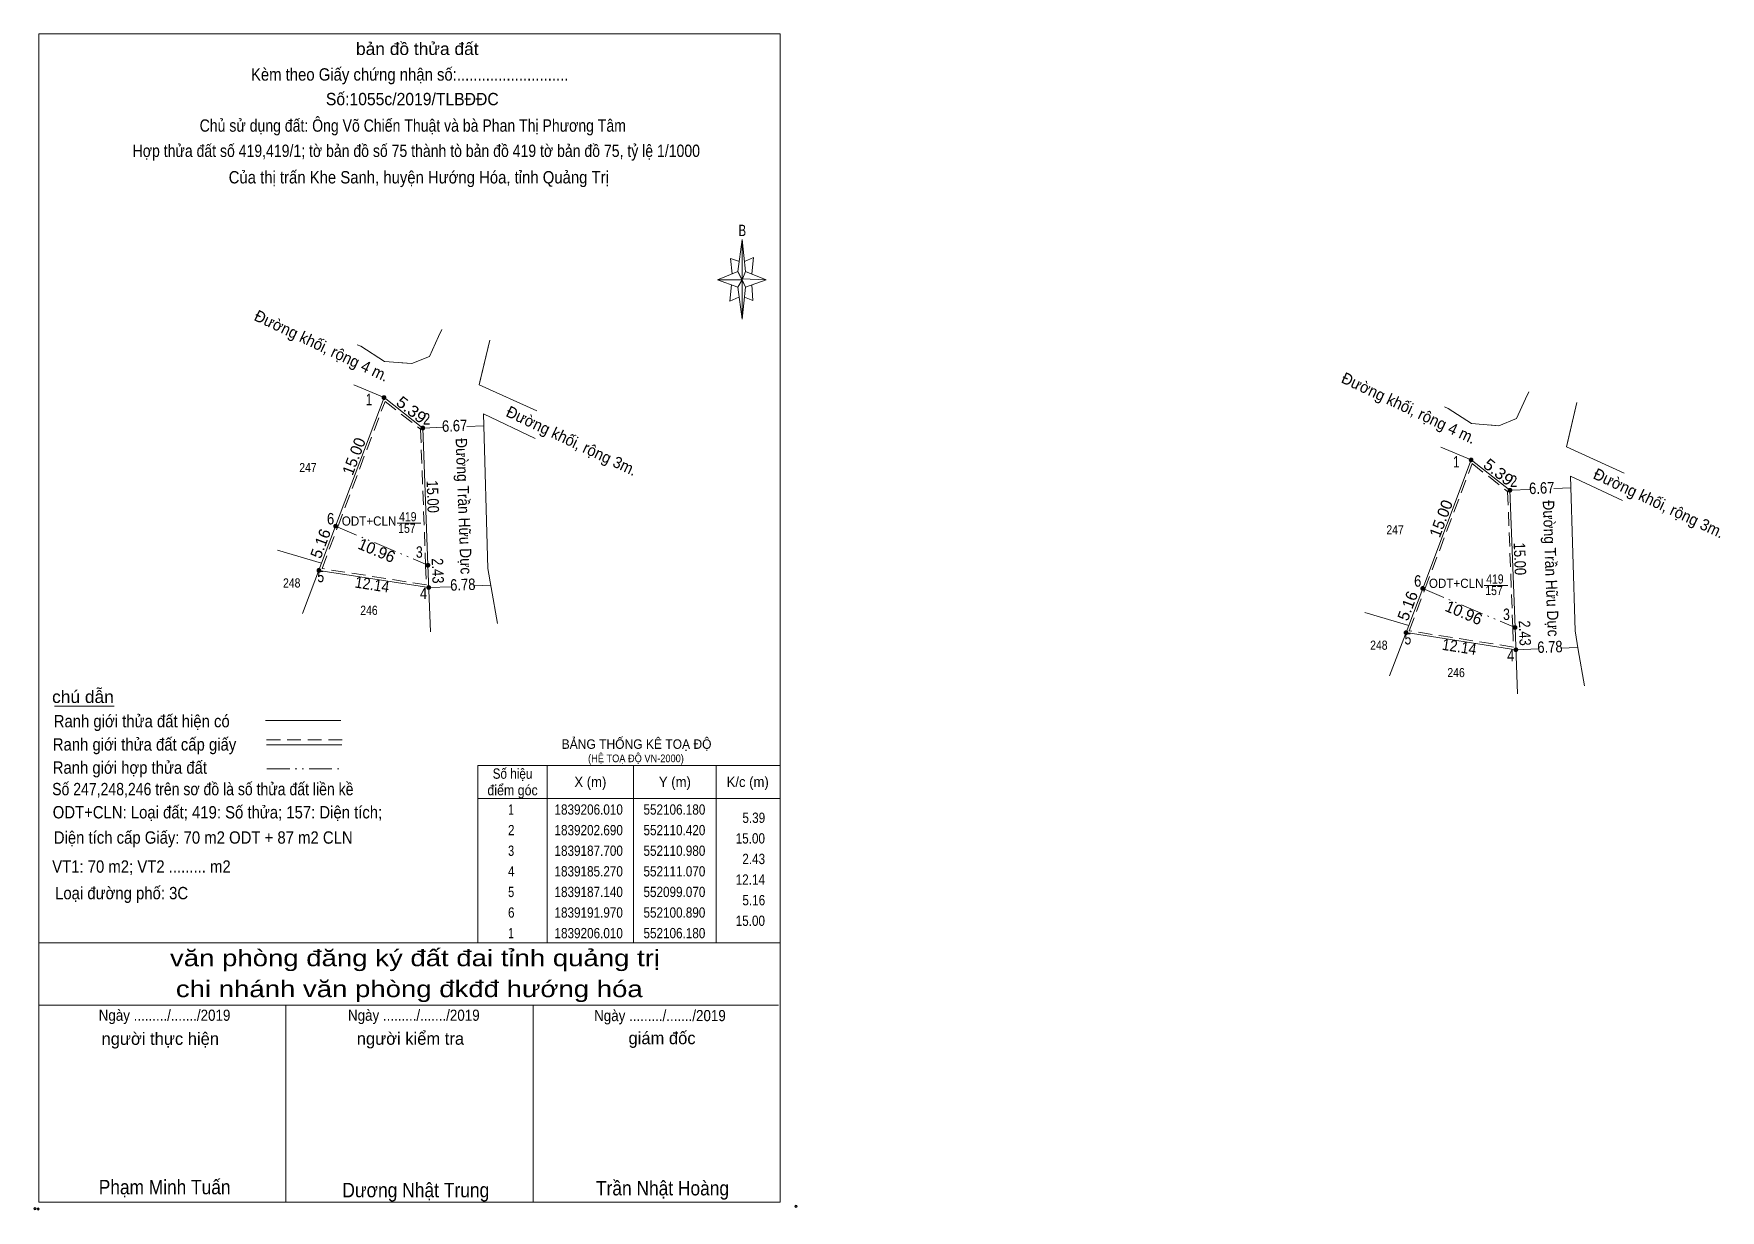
# Model space of a CAD drawing. Header units: metres. Extents: x 551949 to 552133, y 1839124 to 1839253.
import ezdxf
from ezdxf.enums import TextEntityAlignment as Align

# ---------------------------------------------------------------- set-up
doc = ezdxf.new("R2010")
doc.units = ezdxf.units.M
doc.header["$LTSCALE"] = 0.5
doc.header["$PDMODE"] = 32
doc.header["$PDSIZE"] = 0.25
doc.linetypes.add('DASH_DOUBLE_DOT', pattern=[9.2, 5, -1.2, 0.3, -1.2, 0.3, -1.2])
doc.linetypes.add('MEDIUM_DASHED', pattern=[4.5, 3, -1.5])
for name, color, linetype, lineweight in [('1', 7, 'MEDIUM_DASHED', 13), ('10', 7, 'Continuous', 13), ('17', 7, 'Continuous', 13), ('23', 7, 'Continuous', 13), ('28', 7, 'Continuous', 13), ('5', 7, 'Continuous', 13), ('6', 7, 'Continuous', 13), ('61', 7, 'Continuous', 13), ('63', 7, 'MEDIUM_DASHED', 13)]:
    doc.layers.add(name, color=color, linetype=linetype, lineweight=lineweight)
doc.layers.add('13', color=7, linetype='Continuous')

msp = doc.modelspace()

# ---------------------------------------------------------------- hatches: boundary and pattern name
at = {"layer": '63'}
for points in [[(551987.62, 1839212.81, 1), (551987.22, 1839212.81, 1)], [(551991.86, 1839209.49, 1), (551991.46, 1839209.49, 1)], [(552106.38, 1839206.01, 1), (552105.98, 1839206.01, 1)], [(552110.62, 1839202.69, 1), (552110.22, 1839202.69, 1)], [(551982.33, 1839198.77, 1), (551981.93, 1839198.77, 1)], [(551980.51, 1839193.94, 1), (551980.11, 1839193.94, 1)], [(551992.42, 1839194.5, 1), (551992.02, 1839194.5, 1)], [(551992.51, 1839192.07, 1), (551992.11, 1839192.07, 1)], [(552101.09, 1839191.97, 1), (552100.69, 1839191.97, 1)], [(552111.18, 1839187.7, 1), (552110.78, 1839187.7, 1)], [(552099.27, 1839187.14, 1), (552098.87, 1839187.14, 1)], [(552111.27, 1839185.27, 1), (552110.87, 1839185.27, 1)]]:
    msp.add_hatch(color=256, dxfattribs=at).paths.add_polyline_path(points)

# ---------------------------------------------------------------- linework, layer by layer
at = {"layer": '1'}
for points in [[(551987.53, 1839212.4), (551991.41, 1839209.36), (551991.97, 1839194.49), (551992.05, 1839192.36), (551980.65, 1839194.14), (551982.36, 1839198.68)], [(552106.29, 1839205.6), (552110.17, 1839202.56), (552110.73, 1839187.69), (552110.81, 1839185.56), (552099.41, 1839187.34), (552101.12, 1839191.88)]]:
    msp.add_lwpolyline(points, close=True, dxfattribs=at)
at = {"layer": '10'}
for p, q in [((551997.83, 1839214.22), (552004.13, 1839211.36)), ((552116.59, 1839207.42), (552122.89, 1839204.56)), ((551975.79, 1839196.15), (551980.6, 1839194.71)), ((551978.5, 1839189.24), (551980.6, 1839194.71)), ((551980.31, 1839193.94), (551992.31, 1839192.07)), ((551992.22, 1839194.5), (551992.49, 1839187.24)), ((552094.55, 1839189.35), (552099.36, 1839187.91)), ((552097.26, 1839182.44), (552099.36, 1839187.91)), ((552110.98, 1839187.7), (552111.25, 1839180.44)), ((552099.07, 1839187.14), (552111.07, 1839185.27))]:
    msp.add_line(p, q, dxfattribs=at)
at = {"layer": '10', "linetype": 'DASH_DOUBLE_DOT'}
for p, q in [((551982.13, 1839198.77), (551992.22, 1839194.5)), ((552100.89, 1839191.97), (552110.98, 1839187.7))]:
    msp.add_line(p, q, dxfattribs=at)
at = {"layer": '10'}
for points in [[(551980.6, 1839194.71), (551982.13, 1839198.77), (551987.42, 1839212.81)], [(551987.42, 1839212.81), (551991.66, 1839209.49), (551992.22, 1839194.5)], [(552099.36, 1839187.91), (552100.89, 1839191.97), (552106.18, 1839206.01)], [(552106.18, 1839206.01), (552110.42, 1839202.69), (552110.98, 1839187.7)]]:
    msp.add_lwpolyline(points, dxfattribs=at)
at = {"layer": '17'}
msp.add_line((551951.44, 1839179.1), (551957.95, 1839179.1), dxfattribs=at)
at = {"layer": '23'}
for p, q in [((551984.5, 1839218.59), (551984.9, 1839218.43)), ((551987.42, 1839212.81), (551984.11, 1839214.19)), ((552103.26, 1839211.79), (552103.66, 1839211.63)), ((551998.78, 1839194.13), (551998.29, 1839211.02)), ((552106.18, 1839206.01), (552102.87, 1839207.39)), ((552117.54, 1839187.33), (552117.05, 1839204.22)), ((551999.13, 1839192.07), (551998.78, 1839194.13)), ((551999.8, 1839188.13), (551999.13, 1839192.07)), ((552117.89, 1839185.27), (552117.54, 1839187.33)), ((552118.56, 1839181.33), (552117.89, 1839185.27))]:
    msp.add_line(p, q, dxfattribs=at)
for points in [[(551993.73, 1839220.24), (551993.36, 1839219.48), (551992.39, 1839217.31)], [(551984.9, 1839218.43), (551987.46, 1839216.77), (551990.46, 1839216.54), (551992.39, 1839217.31)], [(552112.49, 1839213.44), (552112.12, 1839212.68), (552111.15, 1839210.51)], [(552103.66, 1839211.63), (552106.22, 1839209.97), (552109.22, 1839209.74), (552111.15, 1839210.51)]]:
    msp.add_lwpolyline(points, dxfattribs=at)
at = {"layer": '28'}
for p, q in [((551998.33, 1839209.74), (551996.45, 1839209.67)), ((551993.95, 1839209.58), (551991.66, 1839209.49)), ((552112.71, 1839202.78), (552110.42, 1839202.69)), ((552117.09, 1839202.94), (552115.21, 1839202.87)), ((551994.77, 1839192.16), (551992.31, 1839192.07)), ((551999.09, 1839192.32), (551997.2, 1839192.25)), ((552113.53, 1839185.36), (552111.07, 1839185.27)), ((552117.85, 1839185.52), (552115.96, 1839185.45))]:
    msp.add_line(p, q, dxfattribs=at)
at = {"layer": '5'}
for p, q in [((552026.09, 1839226.58), (552026.54, 1839230.09)), ((552026.9, 1839226.58), (552029.15, 1839225.68)), ((552026.09, 1839224.87), (552023.84, 1839225.68)), ((552026.9, 1839224.87), (552026.54, 1839221.36)), ((552027.62, 1839225.14), (552027.71, 1839223.43)), ((552027.71, 1839223.43), (552026.81, 1839223.79)), ((551949.71, 1839153.28), (552030.71, 1839153.28)), ((551949.71, 1839146.44), (552030.53, 1839146.44)), ((551949.71, 1839146.44), (552030.53, 1839146.44)), ((551949.71, 1839146.44), (552030.53, 1839146.44)), ((551976.71, 1839124.93), (551976.71, 1839146.44)), ((552003.71, 1839124.93), (552003.71, 1839146.44))]:
    msp.add_line(p, q, dxfattribs=at)
for points in [[(551949.71, 1839252.55), (552030.71, 1839252.55), (552030.71, 1839124.93), (551949.71, 1839124.93)], [(552026.54, 1839230.09), (552026.9, 1839226.58), (552026.54, 1839225.68)], [(552026.54, 1839225.68), (552023.84, 1839225.68), (552026.09, 1839226.58), (552026.9, 1839224.87), (552029.15, 1839225.68), (552026.54, 1839225.77)], [(552026.54, 1839225.68), (552026.54, 1839221.36), (552026.09, 1839224.87)]]:
    msp.add_lwpolyline(points, close=True, dxfattribs=at)
for points in [[(552026.27, 1839227.66), (552025.28, 1839228.02), (552025.46, 1839226.31)], [(552026.81, 1839227.66), (552027.8, 1839228.11), (552027.62, 1839226.31)], [(552026.54, 1839225.68), (552026.09, 1839226.58), (552023.84, 1839225.68)], [(552025.37, 1839225.14), (552025.19, 1839223.34), (552026.18, 1839223.79)], [(552026.54, 1839225.68), (552026.9, 1839224.87), (552029.15, 1839225.68)], [(552030.71, 1839124.93), (551949.71, 1839124.93), (551949.71, 1839146.44)]]:
    msp.add_lwpolyline(points, dxfattribs=at)
for p in [(551949.28, 1839124.24), (551949.64, 1839124.18)]:
    msp.add_point(p, dxfattribs=at)
at = {"layer": '6'}
for p, q in [((551974.48, 1839177.53), (551982.7, 1839177.53)), ((551974.6, 1839174.89), (551982.83, 1839174.89))]:
    msp.add_line(p, q, dxfattribs=at)
at = {"layer": '6', "linetype": 'MEDIUM_DASHED'}
msp.add_line((551974.6, 1839175.45), (551982.88, 1839175.45), dxfattribs=at)
at = {"layer": '6'}
msp.add_point((552032.42, 1839124.48), dxfattribs=at)
at = {"layer": '61'}
for p, q in [((551993.51, 1839219.78), (551993.36, 1839219.48)), ((551997.83, 1839214.22), (551998.97, 1839219.08)), ((551997.9, 1839214.52), (551998.97, 1839219.08)), ((551997.9, 1839214.52), (551998.97, 1839219.08)), ((551997.9, 1839214.52), (551998.97, 1839219.08)), ((551997.9, 1839214.52), (551998.97, 1839219.08)), ((552112.27, 1839212.98), (552112.12, 1839212.68)), ((552116.59, 1839207.42), (552117.73, 1839212.28)), ((552116.66, 1839207.72), (552117.73, 1839212.28)), ((552116.66, 1839207.72), (552117.73, 1839212.28)), ((552116.66, 1839207.72), (552117.73, 1839212.28)), ((552116.66, 1839207.72), (552117.73, 1839212.28)), ((551998.29, 1839211.02), (552003.94, 1839208.36)), ((552117.05, 1839204.22), (552122.7, 1839201.56))]:
    msp.add_line(p, q, dxfattribs=at)
for points in [[(551987.29, 1839216.88), (551987.46, 1839216.77), (551990.46, 1839216.54), (551992.39, 1839217.31)], [(551987.29, 1839216.88), (551987.46, 1839216.77), (551990.46, 1839216.54), (551992.39, 1839217.31)], [(551987.29, 1839216.88), (551987.46, 1839216.77), (551990.46, 1839216.54), (551992.39, 1839217.31)], [(551987.29, 1839216.88), (551987.46, 1839216.77), (551990.46, 1839216.54), (551992.39, 1839217.31)], [(551989.37, 1839216.62), (551990.46, 1839216.54), (551992.39, 1839217.31)], [(552106.05, 1839210.08), (552106.22, 1839209.97), (552109.22, 1839209.74), (552111.15, 1839210.51)], [(552106.05, 1839210.08), (552106.22, 1839209.97), (552109.22, 1839209.74), (552111.15, 1839210.51)], [(552106.05, 1839210.08), (552106.22, 1839209.97), (552109.22, 1839209.74), (552111.15, 1839210.51)], [(552106.05, 1839210.08), (552106.22, 1839209.97), (552109.22, 1839209.74), (552111.15, 1839210.51)], [(552108.13, 1839209.82), (552109.22, 1839209.74), (552111.15, 1839210.51)]]:
    msp.add_lwpolyline(points, dxfattribs=at)
at = {"layer": '63', "linetype": 'Continuous'}
for p, q in [((551988.86, 1839199.09), (551991.44, 1839199.1)), ((552107.62, 1839192.29), (552110.2, 1839192.3)), ((552005.24, 1839172.63), (552005.24, 1839153.28)), ((552014.69, 1839172.63), (552014.69, 1839153.28)), ((552023.69, 1839172.63), (552023.69, 1839153.28)), ((551997.68, 1839169.03), (552030.71, 1839169.03))]:
    msp.add_line(p, q, dxfattribs=at)
at = {"layer": '63', "linetype": 'DASH_DOUBLE_DOT'}
msp.add_line((551974.63, 1839172.26), (551982.91, 1839172.26), dxfattribs=at)
at = {"layer": '63', "linetype": 'Continuous'}
msp.add_lwpolyline([(551997.68, 1839172.63), (552030.71, 1839172.63), (552030.71, 1839153.28), (551997.68, 1839153.28)], close=True, dxfattribs=at)
at = {"layer": '63'}
for centre in [(551987.42, 1839212.81), (551991.66, 1839209.49), (552106.18, 1839206.01), (552110.42, 1839202.69), (551982.13, 1839198.77), (551980.31, 1839193.94), (551992.22, 1839194.5), (551992.31, 1839192.07), (552100.89, 1839191.97), (552110.98, 1839187.7), (552099.07, 1839187.14), (552111.07, 1839185.27)]:
    msp.add_circle(centre, 0.2, dxfattribs=at)

# ---------------------------------------------------------------- texts
at = {"layer": '1'}
for s, height, width, p in [('BẢNG THỐNG KÊ TOẠ ĐỘ ', 1.035, 0.95, (552006.83, 1839174.45)), ('(HỆ TOẠ ĐỘ VN-2000)', 0.837, 0.9, (552009.71, 1839172.99))]:
    msp.add_text(s, height=height, dxfattribs=dict(at, width=width)).set_placement(p)
at = {"layer": '13'}
for s, width, p in [('247', 0.85, (551979.11, 1839204.67)), ('ODT+CLN', 0.95, (551985.79, 1839198.83)), ('157', 0.85, (551989.92, 1839198.04)), ('419', 0.85, (551990.02, 1839199.3)), ('247', 0.85, (552097.87, 1839197.87)), ('248', 0.85, (551977.34, 1839192.07)), ('ODT+CLN', 0.95, (552104.55, 1839192.03)), ('419', 0.85, (552108.78, 1839192.5)), ('157', 0.85, (552108.68, 1839191.24)), ('246', 0.85, (551985.775, 1839189.08)), ('248', 0.85, (552096.1, 1839185.27)), ('246', 0.85, (552104.535, 1839182.28))]:
    msp.add_text(s, height=1, dxfattribs=dict(at, width=width)).set_placement(p, align=Align.CENTER)
at = {"layer": '5'}
for s, height, width, p in [('bản đồ thửa đất', 1.35, 1.05, (551991.055, 1839250.23)), ('Kèm theo Giấy chứng nhận số:...........................', 1.35, 0.9, (551990.225, 1839247.43)), ('Số:1055c/2019/TLBĐĐC', 1.35, 0.95, (551990.51, 1839244.74)), ('Chủ sử dụng đất: Ông Võ Chiến Thuật và bà Phan Thị Phương Tâm', 1.35, 0.85, (551990.565, 1839241.85)), ('Hợp thửa đất số 419,419/1; tờ bản đồ số 75 thành tò bản đồ 419 tờ bản đồ 75, tỷ lệ 1/1000', 1.35, 0.85, (551990.95, 1839239.09)), ('Của thị trấn Khe Sanh, huyện Hướng Hóa, tỉnh Quảng Trị', 1.35, 0.9, (551991.22, 1839236.2)), ('B', 1.24, 0.75, (552026.565, 1839230.45)), ('văn phòng đăng ký đất đai tỉnh quảng trị', 1.8, 1.25, (551990.805, 1839150.71)), ('chi nhánh văn phòng đkđđ hướng hóa', 1.8, 1.25, (551990.18, 1839147.33)), ('Ngày ........./......./2019', 1.215, 0.9, (551963.445, 1839144.75)), ('Ngày ........./......./2019', 1.215, 0.9, (551990.675, 1839144.75)), ('Ngày ........./......./2019', 1.215, 0.9, (552017.565, 1839144.71)), ('Phạm Minh Tuấn', 1.57, 0.9, (551963.455, 1839125.8)), ('Dương Nhật Trung', 1.58, 0.9, (551990.895, 1839125.47)), ('Trần Nhật Hoàng', 1.575, 0.9, (552017.845, 1839125.68))]:
    msp.add_text(s, height=height, dxfattribs=dict(at, width=width)).set_placement(p, align=Align.CENTER)
for s, p in [('người thực hiện', (551962.98, 1839142.12)), ('người kiểm tra', (551990.305, 1839142.13)), ('giám đốc', (552017.795, 1839142.19))]:
    msp.add_text(s, height=1.35, dxfattribs=at).set_placement(p, align=Align.CENTER)
at = {"layer": '6'}
for s, width, p in [('chú dẫn', 1.05, (551951.16, 1839179.46)), ('Ranh giới thửa đất hiện có ', 0.9, (551951.34, 1839176.8)), ('Ranh giới thửa đất cấp giấy', 0.9, (551951.24, 1839174.26)), ('Ranh giới hợp thửa đất', 0.9, (551951.23, 1839171.73)), ('Số 247,248,246 trên sơ đồ là số thửa đất liền kề', 0.85, (551951.17, 1839169.38)), ('ODT+CLN: Loại đất; 419: Số thửa; 157: Diện tích;', 0.9, (551951.23, 1839166.85)), ('Diện tích cấp Giấy: 70 m2 ODT + 87 m2 CLN', 0.9, (551951.35, 1839164.09)), ('VT1: 70 m2; VT2 ......... m2', 0.9, (551951.17, 1839160.92)), ('Loại đường phố: 3C', 0.9, (551951.49, 1839158.02))]:
    msp.add_text(s, height=1.35, dxfattribs=dict(at, width=width)).set_placement(p)
at = {"layer": '61', "width": 0.95}
for s, p in [('Đường khối, rộng 4 m.', (551980.3437, 1839217.9055)), ('Đường khối, rộng 4 m.', (552099.1037, 1839211.1055)), ('Đường khối, rộng 3m.', (552007.6587, 1839207.5227)), ('Đường khối, rộng 3m.', (552126.4237, 1839200.7203))]:
    msp.add_text(s, height=1.25, rotation=334.785, dxfattribs=at).set_placement(p, align=Align.CENTER)
at = {"layer": '63'}
for s, height, width, p in [(' 1', 1.25, 0.75, (551986.14, 1839211.98)), (' 2', 1.25, 0.85, (551992.47, 1839209.86)), (' 1', 1.25, 0.75, (552104.9, 1839205.18)), (' 2', 1.25, 0.85, (552111.23, 1839203.06)), (' 6', 1.25, 0.85, (551981.98, 1839198.96)), (' 3', 1.25, 0.8, (551991.65, 1839195.32)), (' 5', 1.25, 0.8, (551980.88, 1839192.65)), (' 6', 1.25, 0.85, (552100.74, 1839192.16)), (' 4', 1.25, 0.85, (551992.14, 1839190.82)), (' 3', 1.25, 0.8, (552110.41, 1839188.52)), (' 5', 1.25, 0.8, (552099.64, 1839185.85)), (' 4', 1.25, 0.85, (552110.9, 1839184.02)), ('5.39', 1.125, 0.85, (552029.06, 1839166.36)), ('15.00', 1.125, 0.85, (552029.04, 1839164.11)), ('2.43', 1.125, 0.85, (552029.05, 1839161.86)), ('12.14', 1.125, 0.85, (552029.04, 1839159.61)), ('5.16', 1.125, 0.85, (552029.06, 1839157.36)), ('15.00', 1.125, 0.85, (552029.04, 1839155.11))]:
    msp.add_text(s, height=height, dxfattribs=dict(at, width=width)).set_placement(p, align=Align.RIGHT)
for s, rotation, width, p in [('5.39', 321.938, 1.1, (551990.0347, 1839210.9875)), ('6.67', 2.147, 0.85, (551995.1566, 1839209.1127)), ('Đường Trần Hữu Dực', 272.139, 0.9, (551995.5157, 1839200.9283)), ('5.39', 321.938, 1.1, (552108.7947, 1839204.1875)), ('15.00', 272.139, 0.85, (551992.1286, 1839201.9733)), ('6.67', 2.147, 0.85, (552113.9166, 1839202.3127)), ('Đường Trần Hữu Dực', 272.139, 0.9, (552114.2757, 1839194.1283)), ('15.00', 272.139, 0.85, (552110.8886, 1839195.1733)), ('2.43', 272.121, 0.85, (551992.6716, 1839193.8681)), ('12.14', 351.143, 0.9, (551986.0388, 1839191.7857)), ('6.78', 2.112, 0.85, (551996.052, 1839191.7617)), ('2.43', 272.121, 0.85, (552111.4316, 1839187.0681)), ('12.14', 351.143, 0.9, (552104.7988, 1839184.9857)), ('6.78', 2.112, 0.85, (552114.812, 1839184.9617))]:
    msp.add_text(s, height=1.25, rotation=rotation, dxfattribs=dict(at, width=width)).set_placement(p, align=Align.CENTER)
for s, rotation, p in [('15.00', 69.355, (551984.7233, 1839206.1796)), ('15.00', 69.355, (552103.4833, 1839199.3796)), ('5.16', 69.353, (551981.0683, 1839196.6546)), ('10.96', 337.062, (551986.3814, 1839195.5411)), ('5.16', 69.353, (552099.8283, 1839189.8546)), ('10.96', 337.062, (552105.1414, 1839188.7411))]:
    msp.add_text(s, height=1.25, rotation=rotation, dxfattribs=at).set_placement(p, align=Align.CENTER)
for s, width, p in [('Số hiệu', 0.85, (552001.46, 1839171.18)), ('X (m)', 0.95, (552009.965, 1839170.28)), ('Y (m)', 0.95, (552019.195, 1839170.28)), ('K/c (m)', 0.95, (552027.15, 1839170.28)), ('điểm góc', 0.9, (552001.465, 1839169.38)), (' 1', 0.75, (552001.145, 1839167.26)), ('1839206.010', 0.85, (552009.78, 1839167.26)), ('552106.180', 0.85, (552019.145, 1839167.26)), (' 2', 0.85, (552001.145, 1839165.01)), ('1839202.690', 0.85, (552009.78, 1839165.01)), ('552110.420', 0.85, (552019.145, 1839165.01)), (' 3', 0.8, (552001.135, 1839162.76)), ('1839187.700', 0.85, (552009.78, 1839162.76)), ('552110.980', 0.85, (552019.145, 1839162.76)), (' 4', 0.85, (552001.145, 1839160.51)), ('1839185.270', 0.85, (552009.78, 1839160.51)), ('552111.070', 0.85, (552019.145, 1839160.51)), (' 5', 0.8, (552001.145, 1839158.26)), ('1839187.140', 0.85, (552009.78, 1839158.26)), ('552099.070', 0.85, (552019.145, 1839158.26)), (' 6', 0.85, (552001.145, 1839156.01)), ('1839191.970', 0.85, (552009.78, 1839156.01)), ('552100.890', 0.85, (552019.145, 1839156.01)), (' 1', 0.75, (552001.145, 1839153.76)), ('1839206.010', 0.85, (552009.78, 1839153.76)), ('552106.180', 0.85, (552019.145, 1839153.76))]:
    msp.add_text(s, height=1.125, dxfattribs=dict(at, width=width)).set_placement(p, align=Align.CENTER)

doc.saveas('drawing.dxf')
